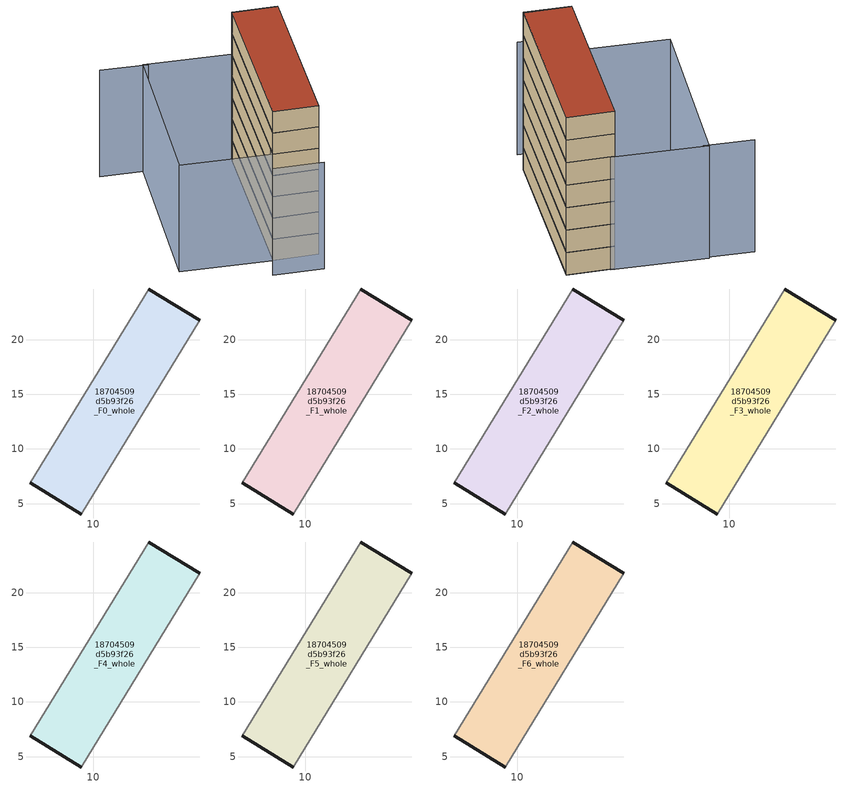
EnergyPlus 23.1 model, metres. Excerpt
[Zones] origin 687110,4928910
18704509d5b93f26_F0_whole
 floor ground (EU_floor_Construction): 8.91,4.04 19.78,21.78 15.11,24.63 4.24,6.91 z0
 wall outside (EU_wall_Construction): 15.11,24.63 19.78,21.78 / 8.91,4.04 4.24,6.91 z0:3
 wall adiabatic (EU_wall_Construction): 4.24,6.91 15.11,24.63 / 19.78,21.78 8.91,4.04 z0:3
18704509d5b93f26_F1_whole
 floor to 18704509d5b93f26_F0_whole (EU_floor_Construction): 8.9,4.04 19.77,21.78 15.11,24.63 4.24,6.91 z3
 wall outside (EU_wall_Construction): 15.11,24.63 19.78,21.78 / 8.91,4.04 4.24,6.91 z3:6
 wall adiabatic (EU_wall_Construction): 4.24,6.91 15.11,24.63 / 19.78,21.78 8.91,4.04 z3:6
18704509d5b93f26_F2_whole
 floor to 18704509d5b93f26_F1_whole (EU_floor_Construction): 8.9,4.04 19.77,21.78 15.11,24.63 4.24,6.91 z6
 wall outside (EU_wall_Construction): 15.11,24.63 19.78,21.78 / 8.91,4.04 4.24,6.91 z6:9
 wall adiabatic (EU_wall_Construction): 4.24,6.91 15.11,24.63 / 19.78,21.78 8.91,4.04 z6:9
18704509d5b93f26_F3_whole
 floor to 18704509d5b93f26_F2_whole (EU_floor_Construction): 8.9,4.04 19.77,21.78 15.11,24.63 4.24,6.91 z9
 wall outside (EU_wall_Construction): 15.11,24.63 19.78,21.78 / 8.91,4.04 4.24,6.91 z9:12
 wall adiabatic (EU_wall_Construction): 4.24,6.91 15.11,24.63 / 19.78,21.78 8.91,4.04 z9:12
18704509d5b93f26_F4_whole
 floor to 18704509d5b93f26_F3_whole (EU_floor_Construction): 8.9,4.04 19.77,21.78 15.11,24.63 4.24,6.91 z12
 wall outside (EU_wall_Construction): 15.11,24.63 19.78,21.78 / 8.91,4.04 4.24,6.91 z12:15
 wall adiabatic (EU_wall_Construction): 4.24,6.91 15.11,24.63 / 19.78,21.78 8.91,4.04 z12:15
18704509d5b93f26_F5_whole
 floor to 18704509d5b93f26_F4_whole (EU_floor_Construction): 8.9,4.04 19.77,21.78 15.11,24.63 4.24,6.91 z15
 wall outside (EU_wall_Construction): 15.11,24.63 19.78,21.78 / 8.91,4.04 4.24,6.91 z15:18
 wall adiabatic (EU_wall_Construction): 4.24,6.91 15.11,24.63 / 19.78,21.78 8.91,4.04 z15:18
18704509d5b93f26_F6_whole
 floor to 18704509d5b93f26_F5_whole (EU_floor_Construction): 8.9,4.04 19.77,21.78 15.11,24.63 4.24,6.91 z18
 wall outside (EU_wall_Construction): 15.11,24.63 19.78,21.78 / 8.91,4.04 4.24,6.91 z18:21
 wall adiabatic (EU_wall_Construction): 4.24,6.91 15.11,24.63 / 19.78,21.78 8.91,4.04 z18:21
 roof outside (EU_roof_Construction): 19.78,21.78 8.91,4.04 4.24,6.91 15.11,24.63 z21
shading: 2.18,4.83 7.33,1.55 / 1.99,33.14 6.79,30.01 / 4.22,6.93 -5.02,12.91 / -5.02,12.91 6.34,30.46 / 6.34,30.46 15.58,24.48 / 15.58,24.48 4.22,6.93 z0:15
[Building]
EU S2 Campaign: North Axis=0; Terrain=City; Solar Distribution=FullExterior
[Site:Location]
Bologna: Latitude=44.5; Longitude=11.25; Time Zone=1; Elevation=37
[SizingPeriod:WeatherFileDays]
AnnualSizingPeriod: Begin Month=1; Begin Day of Month=1; End Month=12; End Day of Month=31; Day of Week for Start Day=Monday; Use Weather File Daylight Saving Period=No; Use Weather File Rain and Snow Indicators=No
[MATERIAL]
EU_InternalMass_Material: Roughness=MediumRough; Thickness=0.1; Conductivity=1; Density=1800; Specific Heat=900; Thermal Absorptance=0.9; Solar Absorptance=0.7; Visible Absorptance=0.7
[MATERIAL:NOMASS] Roughness=MediumRough; Thermal Absorptance=0.9; Solar Absorptance=0.7; Visible Absorptance=0.7
Name | Thermal Resistance
EU_wall_NoMass | 0.905828
EU_roof_NoMass | 0.37593
EU_floor_NoMass | 0.67114
[CONSTRUCTION]
EU_wall_Construction: EU_wall_NoMass
EU_roof_Construction: EU_roof_NoMass
EU_floor_Construction: EU_floor_NoMass
EU_InternalMass_Construction: EU_InternalMass_Material
[ZONE] Type=1; Multiplier=1; Ceiling Height=autocalculate; Volume=341.013; Floor Area=autocalculate; Part of Total Floor Area=Yes
18704509d5b93f26_F0_whole; 18704509d5b93f26_F1_whole; 18704509d5b93f26_F2_whole; 18704509d5b93f26_F3_whole; 18704509d5b93f26_F4_whole; 18704509d5b93f26_F5_whole; 18704509d5b93f26_F6_whole
[INTERNALMASS] Construction=EU_InternalMass_Construction; Surface Area=113.671
Name | Zone or ZoneList
18704509d5b93f26_F0_whole_EU_InternalMass | 18704509d5b93f26_F0_whole
18704509d5b93f26_F1_whole_EU_InternalMass | 18704509d5b93f26_F1_whole
18704509d5b93f26_F2_whole_EU_InternalMass | 18704509d5b93f26_F2_whole
18704509d5b93f26_F3_whole_EU_InternalMass | 18704509d5b93f26_F3_whole
18704509d5b93f26_F4_whole_EU_InternalMass | 18704509d5b93f26_F4_whole
18704509d5b93f26_F5_whole_EU_InternalMass | 18704509d5b93f26_F5_whole
18704509d5b93f26_F6_whole_EU_InternalMass | 18704509d5b93f26_F6_whole
[OTHEREQUIPMENT] Fuel Type=Electricity; Design Level Calculation Method=Watts/Area; Power per Zone Floor Area=1; Fraction Latent=0; Fraction Radiant=0; Fraction Lost=0; Carbon Dioxide Generation Rate=0; EndUse Subcategory=EU_Step8_InternalGains
Name | Zone or ZoneList or Space or SpaceList | Schedule
EU_Step8_InternalGain_18704509d5b93f26_F0_whole_f000 | 18704509d5b93f26_F0_whole | EU_Step8_GainSchedule_18704509d5b93f26_F0_whole_f000
EU_Step8_InternalGain_18704509d5b93f26_F1_whole_f000 | 18704509d5b93f26_F1_whole | EU_Step8_GainSchedule_18704509d5b93f26_F1_whole_f000
EU_Step8_InternalGain_18704509d5b93f26_F2_whole_f000 | 18704509d5b93f26_F2_whole | EU_Step8_GainSchedule_18704509d5b93f26_F2_whole_f000
EU_Step8_InternalGain_18704509d5b93f26_F3_whole_f000 | 18704509d5b93f26_F3_whole | EU_Step8_GainSchedule_18704509d5b93f26_F3_whole_f000
EU_Step8_InternalGain_18704509d5b93f26_F4_whole_f000 | 18704509d5b93f26_F4_whole | EU_Step8_GainSchedule_18704509d5b93f26_F4_whole_f000
EU_Step8_InternalGain_18704509d5b93f26_F5_whole_f000 | 18704509d5b93f26_F5_whole | EU_Step8_GainSchedule_18704509d5b93f26_F5_whole_f000
EU_Step8_InternalGain_18704509d5b93f26_F6_whole_f000 | 18704509d5b93f26_F6_whole | EU_Step8_GainSchedule_18704509d5b93f26_F6_whole_f000
[ZONEVENTILATION:DESIGNFLOWRATE] Schedule=EU_AlwaysOn; Design Flow Rate Calculation Method=AirChanges/Hour; Air Changes per Hour=0.73129; Ventilation Type=Natural; Fan Pressure Rise=0; Fan Total Efficiency=1; Constant Term Coefficient=1; Temperature Term Coefficient=0; Velocity Term Coefficient=0; Velocity Squared Term Coefficient=0; Minimum Indoor Temperature=-100; Maximum Indoor Temperature=100; Delta Temperature=-100; Minimum Outdoor Temperature=-100; Maximum Outdoor Temperature=100; Maximum Wind Speed=40
Name | Zone or ZoneList or Space or SpaceList
EU_ConstantAir_18704509d5b93f26_F0_whole | 18704509d5b93f26_F0_whole
EU_ConstantAir_18704509d5b93f26_F1_whole | 18704509d5b93f26_F1_whole
EU_ConstantAir_18704509d5b93f26_F2_whole | 18704509d5b93f26_F2_whole
EU_ConstantAir_18704509d5b93f26_F3_whole | 18704509d5b93f26_F3_whole
EU_ConstantAir_18704509d5b93f26_F4_whole | 18704509d5b93f26_F4_whole
EU_ConstantAir_18704509d5b93f26_F5_whole | 18704509d5b93f26_F5_whole
EU_ConstantAir_18704509d5b93f26_F6_whole | 18704509d5b93f26_F6_whole
[HVACTEMPLATE:THERMOSTAT] Constant Heating Setpoint=20; Constant Cooling Setpoint=50
EU_HeatOnly_18704509d5b93f26_F0_whole; EU_HeatOnly_18704509d5b93f26_F1_whole; EU_HeatOnly_18704509d5b93f26_F2_whole; EU_HeatOnly_18704509d5b93f26_F3_whole; EU_HeatOnly_18704509d5b93f26_F4_whole; EU_HeatOnly_18704509d5b93f26_F5_whole; EU_HeatOnly_18704509d5b93f26_F6_whole
[HVACTEMPLATE:ZONE:IDEALLOADSAIRSYSTEM] System Availability Schedule=EU_AlwaysOn; Maximum Heating Supply Air Temperature=50; Minimum Cooling Supply Air Temperature=13; Maximum Heating Supply Air Humidity Ratio=0.0156; Minimum Cooling Supply Air Humidity Ratio=0.0077; Heating Limit=NoLimit; Cooling Limit=NoLimit; Heating Availability Schedule=EU_AlwaysOn; Cooling Availability Schedule=EU_CoolingOff; Dehumidification Control Type=ConstantSensibleHeatRatio; Cooling Sensible Heat Ratio=0.7; Dehumidification Setpoint=60; Humidification Control Type=None; Humidification Setpoint=30; Outdoor Air Method=None; Outdoor Air Flow Rate per Person=0.00944; Outdoor Air Flow Rate per Zone Floor Area=0; Outdoor Air Flow Rate per Zone=0; Demand Controlled Ventilation Type=None; Outdoor Air Economizer Type=NoEconomizer; Heat Recovery Type=None; Sensible Heat Recovery Effectiveness=0.7; Latent Heat Recovery Effectiveness=0.65
Name | Template Thermostat
18704509d5b93f26_F0_whole | EU_HeatOnly_18704509d5b93f26_F0_whole
18704509d5b93f26_F1_whole | EU_HeatOnly_18704509d5b93f26_F1_whole
18704509d5b93f26_F2_whole | EU_HeatOnly_18704509d5b93f26_F2_whole
18704509d5b93f26_F3_whole | EU_HeatOnly_18704509d5b93f26_F3_whole
18704509d5b93f26_F4_whole | EU_HeatOnly_18704509d5b93f26_F4_whole
18704509d5b93f26_F5_whole | EU_HeatOnly_18704509d5b93f26_F5_whole
18704509d5b93f26_F6_whole | EU_HeatOnly_18704509d5b93f26_F6_whole
[SIZING:ZONE] Zone Cooling Design Supply Air Temperature Input Method=SupplyAirTemperature; Zone Cooling Design Supply Air Temperature=13; Zone Heating Design Supply Air Temperature Input Method=SupplyAirTemperature; Zone Heating Design Supply Air Temperature=50; Zone Cooling Design Supply Air Humidity Ratio=0.008; Zone Heating Design Supply Air Humidity Ratio=0.008; Cooling Design Air Flow Method=DesignDay; Cooling Design Air Flow Rate=0; Cooling Minimum Air Flow per Zone Floor Area=0.000762; Cooling Minimum Air Flow=0; Cooling Minimum Air Flow Fraction=0.2; Heating Design Air Flow Method=DesignDay; Heating Design Air Flow Rate=0; Heating Maximum Air Flow per Zone Floor Area=0.002032; Heating Maximum Air Flow=0.141576; Heating Maximum Air Flow Fraction=0.3; Account for Dedicated Outdoor Air System=No; Dedicated Outdoor Air System Control Strategy=NeutralSupplyAir; Dedicated Outdoor Air Low Setpoint Temperature for Design=autosize; Dedicated Outdoor Air High Setpoint Temperature for Design=autosize; Zone Load Sizing Method=Sensible Load Only No Latent Load; Zone Latent Cooling Design Supply Air Humidity Ratio Input Method=HumidityRatioDifference; Zone Cooling Design Supply Air Humidity Ratio Difference=0.005; Zone Latent Heating Design Supply Air Humidity Ratio Input Method=HumidityRatioDifference; Zone Humidification Design Supply Air Humidity Ratio Difference=0.005
18704509d5b93f26_F0_whole; 18704509d5b93f26_F1_whole; 18704509d5b93f26_F2_whole; 18704509d5b93f26_F3_whole; 18704509d5b93f26_F4_whole; 18704509d5b93f26_F5_whole; 18704509d5b93f26_F6_whole
[SCHEDULE:CONSTANT]
Name | Hourly Value
EU_AlwaysOn | 1
EU_CoolingOff | 0
[SCHEDULE:FILE] Column Number=1; Rows to Skip at Top=0; Number of Hours of Data=8760; Column Separator=Comma; Interpolate to Timestep=No; Minutes per Item=60; Adjust Schedule for Daylight Savings=Yes
Name | File
EU_Step8_GainSchedule_18704509d5b93f26_F0_whole_f000 | ../../schedules/18704509d5b93f26/18704509d5b93f26_F0_whole_f000_gain.csv
EU_Step8_GainSchedule_18704509d5b93f26_F1_whole_f000 | ../../schedules/18704509d5b93f26/18704509d5b93f26_F1_whole_f000_gain.csv
EU_Step8_GainSchedule_18704509d5b93f26_F2_whole_f000 | ../../schedules/18704509d5b93f26/18704509d5b93f26_F2_whole_f000_gain.csv
EU_Step8_GainSchedule_18704509d5b93f26_F3_whole_f000 | ../../schedules/18704509d5b93f26/18704509d5b93f26_F3_whole_f000_gain.csv
EU_Step8_GainSchedule_18704509d5b93f26_F4_whole_f000 | ../../schedules/18704509d5b93f26/18704509d5b93f26_F4_whole_f000_gain.csv
EU_Step8_GainSchedule_18704509d5b93f26_F5_whole_f000 | ../../schedules/18704509d5b93f26/18704509d5b93f26_F5_whole_f000_gain.csv
EU_Step8_GainSchedule_18704509d5b93f26_F6_whole_f000 | ../../schedules/18704509d5b93f26/18704509d5b93f26_F6_whole_f000_gain.csv
